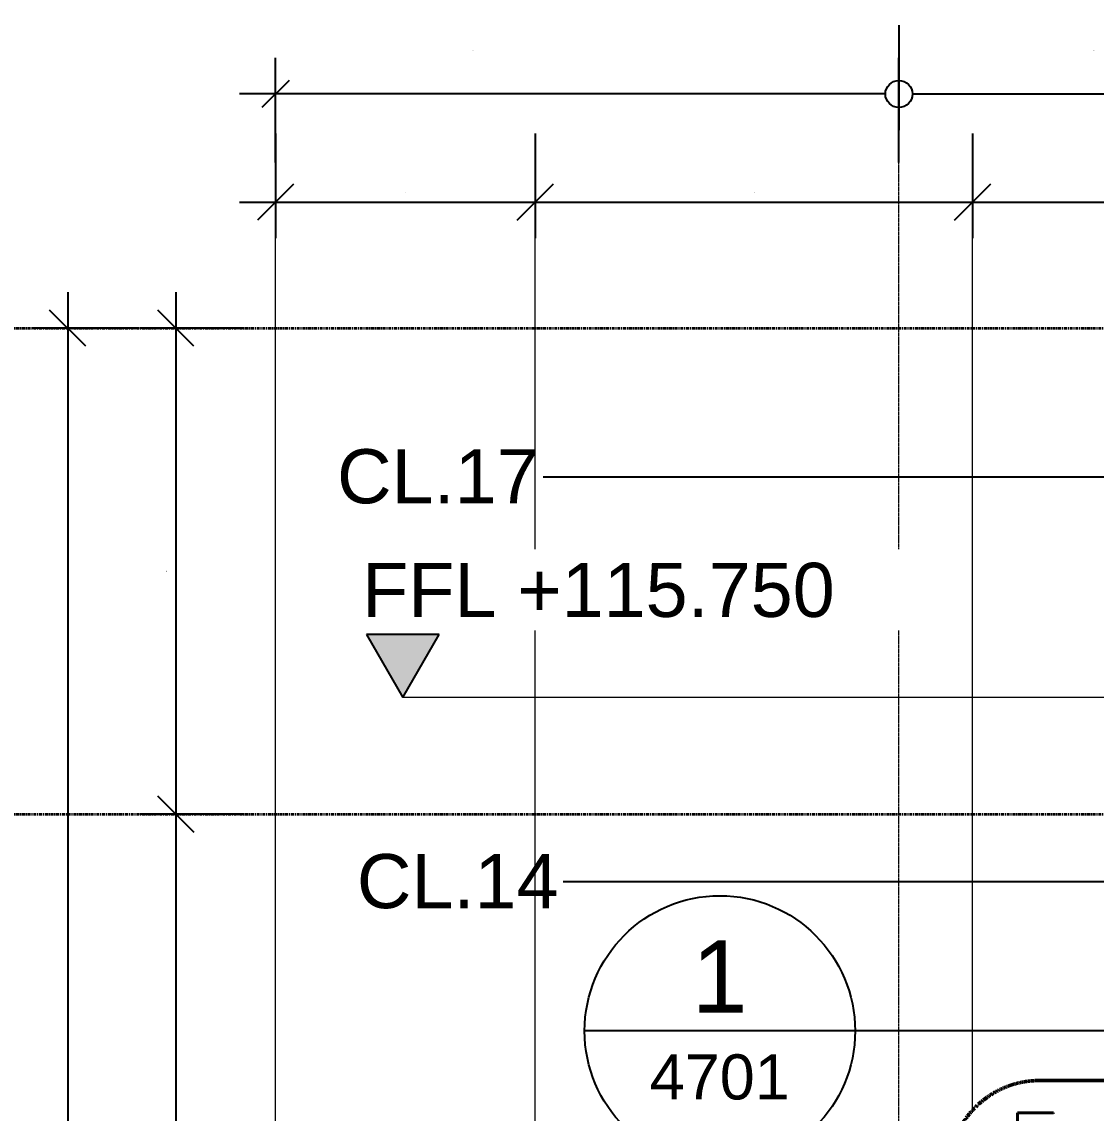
# Model space of a CAD drawing. Header units: millimetres. Extents: x -153298 to 620751, y -313239 to 250031.
# Drawn here: x 74683 to 80640, y -213948 to -207896 of the extents above; entities that cross this region are included whole.
import ezdxf

# ---------------------------------------------------------------- set-up
doc = ezdxf.new("R2010")
doc.units = ezdxf.units.MM
for name, pattern in [('Centre', [31.75, 6.35, -4.7625, 15.875, -4.7625]), ('DPA_Grid _ Level 100', [10, 5.5, -1.6, 1.3, -1.6]), ('DPA_Hidden 50', [3, 2, -1])]:
    doc.linetypes.add(name, pattern=pattern)
for name, color, linetype, lineweight in [('A-ANNO-DIMS', 7, 'Continuous', 9), ('A-ANNO-NOTE', 7, 'Continuous', 35), ('A-DETL', 7, 'Continuous', 70), ('A-DETL-GENF', 7, 'Continuous', 35), ('A-FLOR-LEVL', 7, 'Continuous', 35), ('A-GENM-IDEN', 7, 'Continuous', 25), ('G-ANNO-SPOR', 7, 'Continuous', 9), ('S-GRID', 7, 'Continuous', 0), ('WALL-E', 7, 'Continuous', 35)]:
    doc.layers.add(name, color=color, linetype=linetype, lineweight=lineweight)
doc.styles.add('ARIAL', font='arial.ttf')
doc.styles.add('Arial_1', font='arial.ttf', dxfattribs={"height": 250})
doc.styles.add('Arial_2', font='arial.ttf', dxfattribs={"height": 3})
doc.dimstyles.new('DPA-DIM-3_0_C-T', dxfattribs={"dimscale": 304.8, "dimtxt": 306.07782, "dimasz": 0.492126, "dimexe": 0.656168, "dimexo": 0.0625, "dimgap": 0.164042, "dimtad": 0, "dimjust": 2, "dimdec": 0, "dimzin": 0, "dimdsep": 46, "dimtxsty": 'Arial_2', "dimblk1": 'DOTBLANK', "dimblk2": 'OBLIQUE', "dimsah": 1, "dimcen": 0.09, "dimdle": 0.656168, "dimclrd": 7, "dimclre": 7, "dimclrt": 7, "dimadec": 8, "dimazin": 0, "dimtfac": 1, "dimtdec": 4, "dimtix": 1, "dimtmove": 2, "dimatfit": 3, "dimfxl": 1.312336, "dimfxlon": 1, "dimtvp": 1, "dimtolj": 1, "dimtzin": 0, "dimarcsym": 2})
doc.dimstyles.new('DPA-DIM-3_0_T-T', dxfattribs={"dimscale": 304.8, "dimtxt": 306.07782, "dimasz": 0.656168, "dimexe": 0.656168, "dimexo": 0.0625, "dimgap": 0.164042, "dimtad": 1, "dimdec": 0, "dimzin": 0, "dimdsep": 46, "dimtxsty": 'Arial_2', "dimblk1": 'OBLIQUE', "dimblk2": 'OBLIQUE', "dimsah": 1, "dimcen": 0.09, "dimdle": 0.656168, "dimclrd": 7, "dimclre": 7, "dimclrt": 7, "dimadec": 8, "dimazin": 0, "dimtfac": 1, "dimtdec": 4, "dimtix": 1, "dimtmove": 0, "dimatfit": 3, "dimfxl": 1.312336, "dimfxlon": 1, "dimtvp": 1, "dimtolj": 1, "dimtzin": 0, "dimarcsym": 2})

# ---------------------------------------------------------------- blocks, each defined once
blk = doc.blocks.new('DPA_AN_Callout - DPA_AN_Callout-15529985-2150-01 ENTRANCE 1 ELEVATION 4')
at = {"layer": 'A-DETL-GENF', "color": 7, "lineweight": 25}
for p in [(11201.1, 114406.1), (14192.5, 114128.6)]:
    blk.add_line(p, (14192.5, 114406.1), dxfattribs=at)
at = {"layer": 'A-DETL-GENF', "color": 7, "linetype": 'DPA_Hidden 50', "lineweight": 50}
for p, q in [((12973.3, 114128.6), (15671.7, 114128.6)), ((12473.3, 109260.1), (12473.3, 113628.6)), ((16171.7, 113628.6), (16171.7, 109260.1)), ((15671.7, 108760.1), (12973.3, 108760.1))]:
    blk.add_line(p, q, dxfattribs=at)
for centre, start, end in [((12973.3, 113628.6), 90, 180), ((15671.7, 113628.6), 0, 90), ((12973.3, 109260.1), 180, 270), ((15671.7, 109260.1), 270, 0)]:
    blk.add_arc(centre, 500, start, end, dxfattribs=at)
blk = doc.blocks.new('*D4604')
at = {"layer": 'DEFPOINTS', "color": 7, "transparency": 16777216}
for p in [(79546.6, -208295.9), (79546.6, -217190), (79546.6, -217190)]:
    blk.add_point(p, dxfattribs=at)
blk = doc.blocks.new('_DotBlank')
at = {"color": 7, "linetype": 'ByBlock', "lineweight": -2}
blk.add_line((-0.5, 0), (-1, 0), dxfattribs=at)
blk.add_circle((0, 0), 0.5, dxfattribs=at)
blk = doc.blocks.new('_None')
blk = doc.blocks.new('_Oblique')
at = {"color": 7, "linetype": 'ByBlock', "lineweight": -2}
blk.add_line((-0.5, -0.5), (0.5, 0.5), dxfattribs=at)
blk = doc.blocks.new('*D4605')
at = {"layer": 'A-ANNO-DIMS', "color": 7, "lineweight": -2, "transparency": 16777216}
for p, q in [((76089.6, -208676.8), (76089.6, -208095.9)), ((79546.6, -208676.8), (79546.6, -208095.9)), ((79396.6, -208295.9), (75889.6, -208295.9))]:
    blk.add_line(p, q, dxfattribs=at)
at = {"layer": 'DEFPOINTS', "color": 7, "transparency": 16777216}
for p in [(76089.6, -208295.9), (76089.6, -208695.9), (79546.6, -208695.9)]:
    blk.add_point(p, dxfattribs=at)
at = {"layer": 'A-ANNO-DIMS', "color": 7, "lineweight": -2, "transparency": 16777216, "xscale": 150, "yscale": 150, "zscale": 150, "rotation": 180}
blk.add_blockref('_Oblique', (76089.6, -208295.9), dxfattribs=at)
at = {"layer": 'A-ANNO-DIMS', "color": 7, "lineweight": -2, "transparency": 16777216, "xscale": 150, "yscale": 150, "zscale": 150}
blk.add_blockref('_DotBlank', (79546.6, -208295.9), dxfattribs=at)
at = {"layer": 'A-ANNO-DIMS', "color": 7, "transparency": 16777216, "insert": (77181, -208054.4), "char_height": 3, "width": 1107.531, "attachment_point": 1, "line_spacing_factor": 0.941778, "style": 'Arial_2'}
blk.add_mtext('\\A1;3457', dxfattribs=at)
blk = doc.blocks.new('*D4607')
at = {"layer": 'A-ANNO-DIMS', "color": 7, "lineweight": -2, "transparency": 16777216}
for p, q in [((74937.3, -209395.2), (74937.3, -226645.2)), ((75318.3, -209595.2), (74737.3, -209595.2)), ((75318.3, -226445.2), (74737.3, -226445.2))]:
    blk.add_line(p, q, dxfattribs=at)
at = {"layer": 'DEFPOINTS', "color": 7, "transparency": 16777216}
for p in [(75337.3, -209595.2), (74937.3, -226445.2), (75337.3, -226445.2)]:
    blk.add_point(p, dxfattribs=at)
at = {"layer": 'A-ANNO-DIMS', "color": 7, "lineweight": -2, "transparency": 16777216, "xscale": 200, "yscale": 200, "zscale": 200}
for p, rotation in [((74937.3, -209595.2), 90), ((74937.3, -226445.2), 270)]:
    blk.add_blockref('_Oblique', p, dxfattribs=dict(at, rotation=rotation))
at = {"layer": 'A-ANNO-DIMS', "color": 7, "transparency": 16777216, "insert": (74885.8, -218020.2), "char_height": 3, "width": 1384.414, "attachment_point": 5, "rotation": 90, "style": 'Arial_2'}
blk.add_mtext('\\A1;16850', dxfattribs=at)
blk = doc.blocks.new('*D4619')
at = {"layer": 'A-ANNO-DIMS', "color": 7, "lineweight": -2, "transparency": 16777216}
for p, q in [((75537.3, -209395.2), (75537.3, -212490.1)), ((75918.3, -209595.2), (75337.3, -209595.2)), ((75918.3, -212290.1), (75337.3, -212290.1))]:
    blk.add_line(p, q, dxfattribs=at)
at = {"layer": 'DEFPOINTS', "color": 7, "transparency": 16777216}
for p in [(75937.3, -209595.2), (75537.3, -212290.1), (75937.3, -212290.1)]:
    blk.add_point(p, dxfattribs=at)
at = {"layer": 'A-ANNO-DIMS', "color": 7, "lineweight": -2, "transparency": 16777216, "xscale": 200, "yscale": 200, "zscale": 200}
for p, rotation in [((75537.3, -209595.2), 90), ((75537.3, -212290.1), 270)]:
    blk.add_blockref('_Oblique', p, dxfattribs=dict(at, rotation=rotation))
at = {"layer": 'A-ANNO-DIMS', "color": 7, "transparency": 16777216, "insert": (75485.8, -210942.6), "char_height": 3, "width": 1107.531, "attachment_point": 5, "rotation": 90, "style": 'Arial_2'}
blk.add_mtext('\\A1;2695', dxfattribs=at)
blk = doc.blocks.new('*D4620')
at = {"layer": 'A-ANNO-DIMS', "color": 7, "lineweight": -2, "transparency": 16777216}
for p, q in [((75537.3, -212090.1), (75537.3, -218335.2)), ((75918.3, -212290.1), (75337.3, -212290.1)), ((75918.3, -218135.2), (75337.3, -218135.2))]:
    blk.add_line(p, q, dxfattribs=at)
at = {"layer": 'DEFPOINTS', "color": 7, "transparency": 16777216}
for p in [(75937.3, -212290.1), (75537.3, -218135.2), (75937.3, -218135.2)]:
    blk.add_point(p, dxfattribs=at)
at = {"layer": 'A-ANNO-DIMS', "color": 7, "lineweight": -2, "transparency": 16777216, "xscale": 200, "yscale": 200, "zscale": 200}
for p, rotation in [((75537.3, -212290.1), 90), ((75537.3, -218135.2), 270)]:
    blk.add_blockref('_Oblique', p, dxfattribs=dict(at, rotation=rotation))
at = {"layer": 'A-ANNO-DIMS', "color": 7, "transparency": 16777216, "insert": (75485.8, -215212.6), "char_height": 3, "width": 1107.531, "attachment_point": 5, "rotation": 90, "style": 'Arial_2'}
blk.add_mtext('\\A1;5845', dxfattribs=at)
blk = doc.blocks.new('Spot Elevations - Section Scale 100-10802364-2150-01 ENTRANCE 1 ELEVATION 4')
at = {"layer": 'G-ANNO-SPOR'}
blk.add_hatch(color=7, dxfattribs=at).paths.add_polyline_path([(24937.3, 103019.9), (25138.8, 102670.8), (25340.4, 103019.9)])
at = {"layer": 'G-ANNO-SPOR', "color": 7, "lineweight": 25}
for p, q in [((24937.3, 103019.9), (25340.4, 103019.9)), ((25138.8, 102670.8), (24937.3, 103019.9)), ((25340.4, 103019.9), (25138.8, 102670.8))]:
    blk.add_line(p, q, dxfattribs=at)
blk = doc.blocks.new('*D4627')
at = {"layer": 'A-ANNO-DIMS', "color": 7, "lineweight": -2, "transparency": 16777216}
for p, q in [((76089.6, -208514.9), (76089.6, -209095.9)), ((77529.6, -208514.9), (77529.6, -209095.9)), ((75889.6, -208895.9), (77729.6, -208895.9))]:
    blk.add_line(p, q, dxfattribs=at)
at = {"layer": 'DEFPOINTS', "color": 7, "transparency": 16777216}
for p in [(76089.6, -208495.9), (77529.6, -208495.9), (77529.6, -208895.9)]:
    blk.add_point(p, dxfattribs=at)
at = {"layer": 'A-ANNO-DIMS', "color": 7, "lineweight": -2, "transparency": 16777216, "xscale": 200, "yscale": 200, "zscale": 200, "rotation": 180}
blk.add_blockref('_Oblique', (76089.6, -208895.9), dxfattribs=at)
at = {"layer": 'A-ANNO-DIMS', "color": 7, "lineweight": -2, "transparency": 16777216, "xscale": 200, "yscale": 200, "zscale": 200}
blk.add_blockref('_Oblique', (77529.6, -208895.9), dxfattribs=at)
at = {"layer": 'A-ANNO-DIMS', "color": 7, "transparency": 16777216, "insert": (76809.6, -208844.3), "char_height": 3, "width": 1107.531, "attachment_point": 5, "style": 'Arial_2'}
blk.add_mtext('\\A1;1440', dxfattribs=at)
blk = doc.blocks.new('*D4628')
at = {"layer": 'A-ANNO-DIMS', "color": 7, "lineweight": -2, "transparency": 16777216}
for p, q in [((77529.6, -208514.9), (77529.6, -209095.9)), ((79954.6, -208514.9), (79954.6, -209095.9)), ((77329.6, -208895.9), (80154.6, -208895.9))]:
    blk.add_line(p, q, dxfattribs=at)
at = {"layer": 'DEFPOINTS', "color": 7, "transparency": 16777216}
for p in [(77529.6, -208495.9), (79954.6, -208495.9), (79954.6, -208895.9)]:
    blk.add_point(p, dxfattribs=at)
at = {"layer": 'A-ANNO-DIMS', "color": 7, "lineweight": -2, "transparency": 16777216, "xscale": 200, "yscale": 200, "zscale": 200, "rotation": 180}
blk.add_blockref('_Oblique', (77529.6, -208895.9), dxfattribs=at)
at = {"layer": 'A-ANNO-DIMS', "color": 7, "lineweight": -2, "transparency": 16777216, "xscale": 200, "yscale": 200, "zscale": 200}
blk.add_blockref('_Oblique', (79954.6, -208895.9), dxfattribs=at)
at = {"layer": 'A-ANNO-DIMS', "color": 7, "transparency": 16777216, "insert": (78742.1, -208844.3), "char_height": 3, "width": 1107.531, "attachment_point": 5, "style": 'Arial_2'}
blk.add_mtext('\\A1;2425', dxfattribs=at)
blk = doc.blocks.new('*D4629')
at = {"layer": 'A-ANNO-DIMS', "color": 7, "lineweight": -2, "transparency": 16777216}
for p, q in [((79954.6, -208514.9), (79954.6, -209095.9)), ((83174.6, -208514.9), (83174.6, -209095.9)), ((79754.6, -208895.9), (83374.6, -208895.9))]:
    blk.add_line(p, q, dxfattribs=at)
at = {"layer": 'DEFPOINTS', "color": 7, "transparency": 16777216}
for p in [(79954.6, -208495.9), (83174.6, -208495.9), (83174.6, -208895.9)]:
    blk.add_point(p, dxfattribs=at)
at = {"layer": 'A-ANNO-DIMS', "color": 7, "lineweight": -2, "transparency": 16777216, "xscale": 200, "yscale": 200, "zscale": 200, "rotation": 180}
blk.add_blockref('_Oblique', (79954.6, -208895.9), dxfattribs=at)
at = {"layer": 'A-ANNO-DIMS', "color": 7, "lineweight": -2, "transparency": 16777216, "xscale": 200, "yscale": 200, "zscale": 200}
blk.add_blockref('_Oblique', (83174.6, -208895.9), dxfattribs=at)
at = {"layer": 'A-ANNO-DIMS', "color": 7, "transparency": 16777216, "insert": (81564.6, -208844.3), "char_height": 3, "width": 1107.531, "attachment_point": 5, "style": 'Arial_2'}
blk.add_mtext('\\A1;3220', dxfattribs=at)
blk = doc.blocks.new('*D4632')
at = {"layer": 'DEFPOINTS', "color": 7, "transparency": 16777216}
for p in [(79546.6, -208295.9), (79546.6, -217190), (79546.6, -217190)]:
    blk.add_point(p, dxfattribs=at)
blk = doc.blocks.new('*D4633')
at = {"layer": 'A-ANNO-DIMS', "color": 7, "lineweight": -2, "transparency": 16777216}
for p, q in [((79546.6, -207914.9), (79546.6, -208495.9)), ((83174.6, -208676.8), (83174.6, -208095.9)), ((79696.6, -208295.9), (83374.6, -208295.9))]:
    blk.add_line(p, q, dxfattribs=at)
at = {"layer": 'DEFPOINTS', "color": 7, "transparency": 16777216}
for p in [(79546.6, -207895.9), (83174.6, -208295.9), (83174.6, -208695.9)]:
    blk.add_point(p, dxfattribs=at)
at = {"layer": 'A-ANNO-DIMS', "color": 7, "lineweight": -2, "transparency": 16777216, "xscale": 150, "yscale": 150, "zscale": 150, "rotation": 180}
blk.add_blockref('_DotBlank', (79546.6, -208295.9), dxfattribs=at)
at = {"layer": 'A-ANNO-DIMS', "color": 7, "lineweight": -2, "transparency": 16777216, "xscale": 150, "yscale": 150, "zscale": 150}
blk.add_blockref('_Oblique', (83174.6, -208295.9), dxfattribs=at)
at = {"layer": 'A-ANNO-DIMS', "color": 7, "transparency": 16777216, "insert": (80627.1, -208054.4), "char_height": 3, "width": 1107.531, "attachment_point": 1, "line_spacing_factor": 0.941778, "style": 'Arial_2'}
blk.add_mtext('\\A1;3628', dxfattribs=at)

msp = doc.modelspace()

# ---------------------------------------------------------------- linework, layer by layer
at = {"layer": 'A-ANNO-NOTE', "color": 7, "lineweight": 25}
msp.add_line((77803.7527, -213489.0894), (79303.7424, -213489.0894), dxfattribs=at)
msp.add_circle((78553.7476, -213491.8717), 750, dxfattribs=at)
at = {"layer": 'A-DETL', "color": 7, "linetype": 'DPA_Hidden 50', "lineweight": 9}
for p, q in [((76089.6466, -222125.1981), (76089.6466, -208631.596)), ((77529.6466, -221537.8747), (77529.6466, -208631.596)), ((79954.6466, -213945.1981), (79954.6466, -208631.596))]:
    msp.add_line(p, q, dxfattribs=at)
at = {"layer": 'A-FLOR-LEVL', "color": 7, "linetype": 'Centre'}
for p, q in [((60861.2198, -209595.1981), (102339.1881, -209595.1981)), ((60861.2198, -212290.0775), (103364.1634, -212290.0775))]:
    msp.add_line(p, q, dxfattribs=at)
at = {"layer": 'A-GENM-IDEN', "color": 7}
for p, q in [((82784.6466, -210420.1981), (77574.7571, -210420.1981)), ((82475.5606, -212665.1981), (77684.7571, -212665.1981))]:
    msp.add_line(p, q, dxfattribs=at)
at = {"layer": 'G-ANNO-SPOR', "color": 7}
msp.add_line((81439.4717, -211642.7641), (76795.0811, -211642.7641), dxfattribs=at)
at = {"layer": 'S-GRID', "color": 7, "linetype": 'DPA_Grid _ Level 100'}
msp.add_line((79546.6466, -229056.5534), (79546.6466, -208295.861), dxfattribs=at)
at = {"layer": 'WALL-E', "color": 7}
for p, q in [((80204.6466, -217945.1981), (80204.6466, -213945.1981)), ((80204.6466, -213945.1981), (80204.6466, -217945.1981)), ((80204.6466, -213945.1981), (80404.6466, -213945.1981)), ((80404.6466, -213945.1981), (80204.6466, -213945.1981)), ((80404.6466, -213945.1981), (80404.6466, -213950.0775)), ((80404.6466, -213950.0775), (80404.6466, -213945.1981))]:
    msp.add_line(p, q, dxfattribs=at)

# ---------------------------------------------------------------- block references
at = {"layer": 'A-DETL-GENF', "color": 7}
msp.add_blockref('DPA_AN_Callout - DPA_AN_Callout-15529985-2150-01 ENTRANCE 1 ELEVATION 4', (67352.626, -327895.1981), dxfattribs=at)
at = {"layer": 'G-ANNO-SPOR', "color": 7, "lineweight": 25, "extrusion": (0, 0, -1)}
msp.add_blockref('Spot Elevations - Section Scale 100-10802364-2150-01 ENTRANCE 1 ELEVATION 4', (-101933.9247, -314312.6517), dxfattribs=at)

# ---------------------------------------------------------------- texts
at = {"layer": 'A-ANNO-NOTE', "color": 7, "lineweight": 9, "attachment_point": 1}
for s, insert, char_height, width, style in [('1', (78396.4486, -212989.9101), 400, 376.793125, 'ARIAL'), ('4701', (78164.4617, -213621.5467), 250, 929.9575, 'Arial_1')]:
    msp.add_mtext(s, dxfattribs=dict(at, insert=insert, char_height=char_height, width=width, style=style))
at = {"layer": 'A-GENM-IDEN', "color": 7, "lineweight": 9, "char_height": 300, "width": 1378.9025, "attachment_point": 1, "style": 'Arial_2'}
for s, insert in [('CL.17', (76430.7571, -210265.8439)), ('CL.14', (76540.7571, -212510.8439))]:
    msp.add_mtext(s, dxfattribs=dict(at, insert=insert))

# ---------------------------------------------------------------- dimensions: what is measured, and where the dimension line sits
at = {"layer": 'A-ANNO-DIMS', "color": 7}
for base, p1, p2, override, picture, middle in [((83174.6466, -208295.861), (79546.6466, -207895.861), (83174.6466, -208695.861), {"dimpost": '<>', "dimclrd": 7, "dimclre": 7, "dimclrt": 7, "dimfxl": 3715.155986}, '*D4633', (81180.8403, -208056.3921)), ((76089.6466, -208295.861), (79546.6466, -208695.861), (76089.6466, -208695.861), {"dimpost": '<>', "dimclrd": 7, "dimclre": 7, "dimclrt": 7, "dimfxl": 3457}, '*D4605', (77734.7557, -208056.3921))]:
    dim = msp.add_linear_dim(base=base, p1=p1, p2=p2, dimstyle='DPA-DIM-3_0_C-T', override=override, dxfattribs=at)
    dim.commit()
    dim.dimension.update_dxf_attribs({"geometry": picture, "text_midpoint": middle, "dimtype": 160})
dim = msp.add_linear_dim(base=(79546.6466, -208295.861), p1=(79546.6466, -217189.9668), p2=(79546.6466, -217189.9668), text=' ', dimstyle='DPA-DIM-3_0_C-T', override={"dimpost": '<>', "dimblk": 'None', "dimse1": 1, "dimse2": 1, "dimsd1": 1, "dimsd2": 1, "dimclrd": 7, "dimclre": 7, "dimclrt": 7, "dimfxl": 0}, dxfattribs=at)
dim.commit()
dim.dimension.update_dxf_attribs({"geometry": '*D4604', "text_midpoint": (79546.6466, -208295.861)})
for base, p1, p2, override, picture, middle in [((77529.6466, -208895.861), (76089.6466, -208495.861), (77529.6466, -208495.861), {"dimpost": '<>', "dimclrd": 7, "dimclre": 7, "dimclrt": 7, "dimfxl": 1440}, '*D4627', (76809.6466, -208844.3292)), ((79954.6466, -208895.861), (77529.6466, -208495.861), (79954.6466, -208495.861), {"dimpost": '<>', "dimclrd": 7, "dimclre": 7, "dimclrt": 7, "dimfxl": 2425}, '*D4628', (78742.1466, -208844.3292)), ((83174.6466, -208895.861), (79954.6466, -208495.861), (83174.6466, -208495.861), {"dimpost": '<>', "dimclrd": 7, "dimclre": 7, "dimclrt": 7, "dimfxl": 3220}, '*D4629', (81564.6466, -208844.3282))]:
    dim = msp.add_linear_dim(base=base, p1=p1, p2=p2, dimstyle='DPA-DIM-3_0_T-T', override=override, dxfattribs=at)
    dim.commit()
    dim.dimension.update_dxf_attribs({"geometry": picture, "text_midpoint": middle})
for base, p1, p2, override, picture, middle in [((74937.3014, -226445.1981), (75337.3014, -209595.1981), (75337.3014, -226445.1981), {"dimpost": '<>', "dimclrd": 7, "dimclre": 7, "dimclrt": 7, "dimfxl": 16850}, '*D4607', (74885.7696, -218020.1981)), ((75537.3014, -212290.0775), (75937.3014, -209595.1981), (75937.3014, -212290.0775), {"dimpost": '<>', "dimclrd": 7, "dimclre": 7, "dimclrt": 7, "dimfxl": 2694.879433}, '*D4619', (75485.7696, -210942.6378)), ((75537.3014, -218135.1981), (75937.3014, -212290.0775), (75937.3014, -218135.1981), {"dimpost": '<>', "dimclrd": 7, "dimclre": 7, "dimclrt": 7, "dimfxl": 5845.120567}, '*D4620', (75485.7696, -215212.6378))]:
    dim = msp.add_linear_dim(base=base, p1=p1, p2=p2, angle=90, dimstyle='DPA-DIM-3_0_T-T', override=override, dxfattribs=at)
    dim.commit()
    dim.dimension.update_dxf_attribs({"geometry": picture, "text_midpoint": middle})

# ---------------------------------------------------------------- next in the draw order: texts
at = {"layer": 'G-ANNO-SPOR', "color": 7, "insert": (76569.8444, -210895.933), "char_height": 300, "width": 3132.777186, "attachment_point": 1, "line_spacing_factor": 0.941778, "style": 'Arial_2', "bg_fill": 3, "box_fill_scale": 1.25, "bg_fill_color": 256, "bg_fill_true_color": 13158600, "bg_fill_transparency": 0}
msp.add_mtext('FFL +115.750', dxfattribs=at)

# ---------------------------------------------------------------- next in the draw order: dimensions: what is measured, and where the dimension line sits
at = {"layer": 'A-ANNO-DIMS', "color": 7}
dim = msp.add_linear_dim(base=(79546.6466, -208295.861), p1=(79546.6466, -217189.9668), p2=(79546.6466, -217189.9668), text=' ', dimstyle='DPA-DIM-3_0_C-T', override={"dimpost": '<>', "dimblk": 'None', "dimse1": 1, "dimse2": 1, "dimsd1": 1, "dimsd2": 1, "dimclrd": 7, "dimclre": 7, "dimclrt": 7, "dimfxl": 0}, dxfattribs=at)
dim.commit()
dim.dimension.update_dxf_attribs({"geometry": '*D4632', "text_midpoint": (79546.6466, -208295.861)})

doc.saveas('drawing.dxf')
